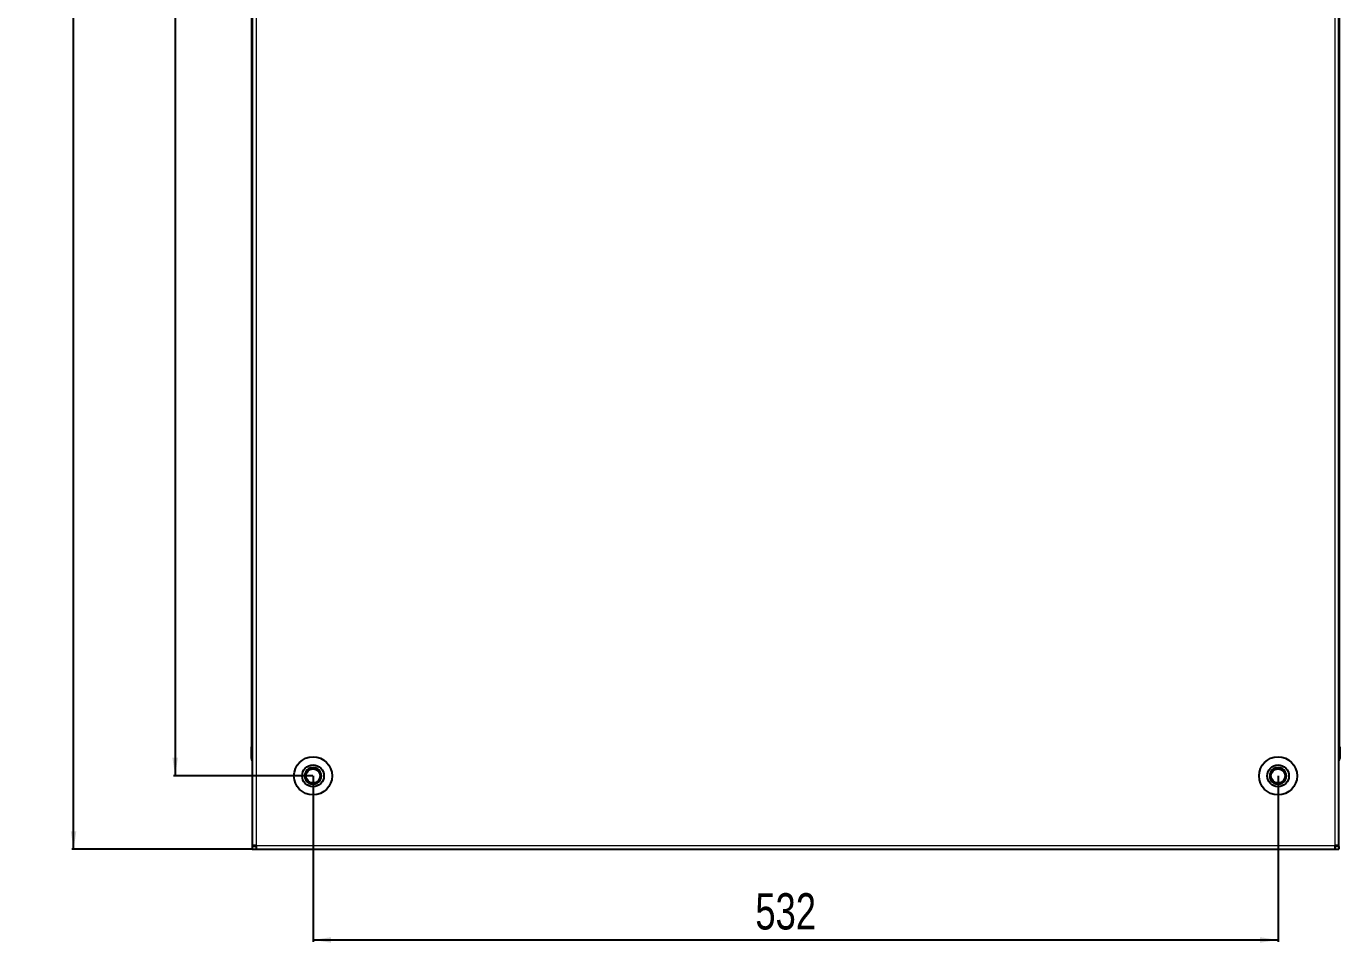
# Model space of a CAD drawing. Header units: millimetres. Extents: x 877 to 2763, y 126 to 1887.
# Drawn here: x 877 to 1601, y 497 to 1003 of the extents above; entities that cross this region are included whole.
import ezdxf

# ---------------------------------------------------------------- set-up
doc = ezdxf.new("R2010")
doc.units = ezdxf.units.MM
doc.layers.add('FORMAT', color=7, linetype='Continuous')
doc.styles.add('SLDTEXTSTYLE0', font='TXT', dxfattribs={"width": 0.75})
doc.dimstyles.new('SLDDIMSTYLE0', dxfattribs={"dimtxt": 20, "dimasz": 10, "dimexe": 0, "dimexo": 0.0625, "dimgap": 5, "dimtad": 2, "dimdec": 1, "dimrnd": 1e-09, "dimzin": 12, "dimdsep": 46, "dimtxsty": 'SLDTEXTSTYLE0', "dimsah": 1, "dimcen": 0.09, "dimadec": 0, "dimazin": 3, "dimtfac": 1, "dimtofl": 0, "dimtmove": 0, "dimatfit": 3, "dimfxl": 0, "dimfrac": 2, "dimtolj": 1, "dimtzin": 12, "dimarcsym": 0})

# ---------------------------------------------------------------- blocks, each defined once
blk = doc.blocks.new('_D')
at = {"layer": 'FORMAT'}
for p, q in [((1001.16, 1747.66), (901.67, 1747.66)), ((902.67, 548.66), (902.67, 1747.66)), ((1001.16, 548.66), (901.67, 548.66))]:
    blk.add_line(p, q, dxfattribs=at)
for points in [[(902.67, 1747.66), (901.13, 1737.66), (904.21, 1737.66)], [(902.67, 548.66), (904.21, 558.66), (901.13, 558.66)]]:
    blk.add_solid(points, dxfattribs=at)
at = {"layer": 'FORMAT', "insert": (876.89, 1118.6), "char_height": 20, "attachment_point": 1, "rotation": 90, "style": 'SLDTEXTSTYLE0'}
blk.add_mtext('1199', dxfattribs=at)
blk = doc.blocks.new('_D_2')
at = {"layer": 'FORMAT'}
for p, q in [((1034.67, 589.15), (1034.67, 497.66)), ((1566.67, 589.15), (1566.67, 497.66)), ((1034.67, 498.66), (1566.67, 498.66))]:
    blk.add_line(p, q, dxfattribs=at)
for points in [[(1034.67, 498.66), (1044.67, 497.12), (1044.67, 500.2)], [(1566.67, 498.66), (1556.67, 500.2), (1556.67, 497.12)]]:
    blk.add_solid(points, dxfattribs=at)
at = {"layer": 'FORMAT', "insert": (1278.51, 524.44), "char_height": 20, "attachment_point": 1, "style": 'SLDTEXTSTYLE0'}
blk.add_mtext('532', dxfattribs=at)
blk = doc.blocks.new('_D_4')
at = {"layer": 'FORMAT'}
for p, q in [((1034.66, 1707.16), (957.67, 1707.16)), ((958.67, 1707.16), (958.67, 589.16)), ((1034.66, 589.16), (957.67, 589.16))]:
    blk.add_line(p, q, dxfattribs=at)
for points in [[(958.67, 1707.16), (957.13, 1697.16), (960.21, 1697.16)], [(958.67, 589.16), (960.21, 599.16), (957.13, 599.16)]]:
    blk.add_solid(points, dxfattribs=at)
at = {"layer": 'FORMAT', "insert": (932.89, 1118.6), "char_height": 20, "attachment_point": 1, "rotation": 90, "style": 'SLDTEXTSTYLE0'}
blk.add_mtext('1118', dxfattribs=at)

msp = doc.modelspace()

# ---------------------------------------------------------------- linework, layer by layer
at = {"color": 7, "linetype": 'Continuous', "lineweight": 25}
for p, q in [((1001.17, 1745.56), (1001.17, 550.76)), ((1600.17, 550.76), (1600.17, 1745.56)), ((1000.82, 1691.16), (1000.82, 605.16)), ((1600.52, 605.16), (1600.52, 1691.16)), ((1000.67, 598.66), (1000.67, 605.16)), ((1000.67, 605.16), (1000.67, 605.16)), ((1000.67, 605.16), (1000.67, 605.16)), ((1000.67, 605.16), (1000.67, 598.66)), ((1001.17, 605.16), (1000.67, 605.16)), ((1600.17, 605.16), (1600.67, 605.16)), ((1600.67, 605.16), (1600.67, 605.16)), ((1600.67, 598.66), (1600.67, 605.16)), ((1600.67, 605.16), (1600.67, 598.66)), ((1001.17, 597.34), (1001.17, 597.34)), ((1003.27, 550.76), (1001.17, 550.76)), ((1001.17, 550.76), (1001.17, 550.16)), ((1003.27, 550.76), (1003.27, 548.66)), ((1598.07, 548.66), (1598.07, 550.76)), ((1600.17, 550.76), (1598.07, 550.76)), ((1600.17, 550.16), (1600.17, 550.76)), ((1001.17, 550.16), (1001.17, 548.66)), ((1003.27, 550.16), (1001.17, 550.16)), ((1001.17, 548.66), (1003.27, 548.66)), ((1003.27, 548.66), (1598.07, 548.66)), ((1600.17, 550.16), (1598.07, 550.16)), ((1598.07, 548.66), (1600.17, 548.66)), ((1600.17, 550.16), (1600.17, 548.66))]:
    msp.add_line(p, q, dxfattribs=at)
at = {"color": 8, "linetype": 'Continuous', "lineweight": 18}
for p, q in [((1003.27, 1745.56), (1003.27, 550.76)), ((1598.07, 550.76), (1598.07, 1745.56)), ((1001.17, 598.66), (1000.67, 598.66)), ((1600.17, 598.66), (1600.67, 598.66)), ((1003.27, 550.76), (1598.07, 550.76))]:
    msp.add_line(p, q, dxfattribs=at)
at = {"color": 7, "linetype": 'Continuous', "lineweight": 25}
for centre, radius in [((1034.67, 589.16), 10.5), ((1034.67, 589.16), 6), ((1566.67, 589.16), 10.5), ((1566.67, 589.16), 6), ((1034.67, 589.16), 3.9), ((1566.67, 589.16), 3.9)]:
    msp.add_circle(centre, radius, dxfattribs=at)
for centre, radius, start, end in [((1002.67, 598.66), 2, 180, 221.40962), ((1002.67, 598.66), 2, 180, 221.40962), ((1034.67, 589.16), 4.62, 60, 120), ((1566.67, 589.16), 4.62, 60, 120), ((1598.67, 598.66), 2, 318.57492, 360), ((1598.67, 598.66), 2, 318.59038, 0), ((1034.67, 589.16), 4.62, 120, 180), ((1034.67, 589.16), 4.62, 180, 240), ((1034.67, 589.16), 4.62, 360, 60), ((1034.67, 589.16), 4.62, 300, 360), ((1566.67, 589.16), 4.62, 120, 180), ((1566.67, 589.16), 4.62, 180, 240), ((1566.67, 589.16), 4.62, 0, 60), ((1566.67, 589.16), 4.62, 300, 0), ((1034.67, 589.16), 4.62, 240, 300), ((1566.67, 589.16), 4.62, 240, 300)]:
    msp.add_arc(centre, radius, start, end, dxfattribs=at)
for points, knots in [([(1030.05, 589.16), (1030.38, 589.73), (1030.95, 590.71), (1031.77, 592.14), (1032.18, 592.84), (1032.36, 593.16)], [0, 0, 0, 0, 0.439131, 0.751378, 1, 1, 1, 1]), ([(1032.36, 585.16), (1032.03, 585.73), (1031.47, 586.71), (1030.64, 588.14), (1030.23, 588.84), (1030.05, 589.16)], [0, 0, 0, 0, 0.439131, 0.751378, 1, 1, 1, 1]), ([(1032.36, 593.16), (1032.56, 593.16), (1033.27, 593.16), (1034.58, 593.16), (1035.97, 593.16), (1036.71, 593.16), (1036.98, 593.16)], [0, 0, 0, 0, 0.139329, 0.48527, 0.816356, 1, 1, 1, 1]), ([(1036.98, 593.16), (1037.31, 592.59), (1037.88, 591.61), (1038.7, 590.18), (1039.11, 589.47), (1039.29, 589.16)], [0, 0, 0, 0, 0.439131, 0.751378, 1, 1, 1, 1]), ([(1039.29, 589.16), (1038.96, 588.59), (1038.39, 587.61), (1037.57, 586.18), (1037.16, 585.47), (1036.98, 585.16)], [0, 0, 0, 0, 0.439131, 0.751378, 1, 1, 1, 1]), ([(1562.05, 589.16), (1562.38, 589.73), (1562.95, 590.71), (1563.77, 592.14), (1564.18, 592.84), (1564.36, 593.16)], [0, 0, 0, 0, 0.439131, 0.751378, 1, 1, 1, 1]), ([(1564.36, 585.16), (1564.03, 585.73), (1563.47, 586.71), (1562.64, 588.14), (1562.23, 588.84), (1562.05, 589.16)], [0, 0, 0, 0, 0.439131, 0.751378, 1, 1, 1, 1]), ([(1564.36, 593.16), (1564.56, 593.16), (1565.27, 593.16), (1566.58, 593.16), (1567.97, 593.16), (1568.71, 593.16), (1568.98, 593.16)], [0, 0, 0, 0, 0.139329, 0.48527, 0.816356, 1, 1, 1, 1]), ([(1568.98, 593.16), (1569.31, 592.59), (1569.88, 591.61), (1570.7, 590.18), (1571.11, 589.47), (1571.29, 589.16)], [0, 0, 0, 0, 0.439131, 0.751378, 1, 1, 1, 1]), ([(1571.29, 589.16), (1570.96, 588.59), (1570.39, 587.61), (1569.57, 586.18), (1569.16, 585.47), (1568.98, 585.16)], [0, 0, 0, 0, 0.439131, 0.751378, 1, 1, 1, 1]), ([(1036.98, 585.16), (1036.71, 585.16), (1035.97, 585.16), (1034.58, 585.16), (1033.27, 585.16), (1032.56, 585.16), (1032.36, 585.16)], [0, 0, 0, 0, 0.183644, 0.51473, 0.860671, 1, 1, 1, 1]), ([(1568.98, 585.16), (1568.71, 585.16), (1567.97, 585.16), (1566.58, 585.16), (1565.27, 585.16), (1564.56, 585.16), (1564.36, 585.16)], [0, 0, 0, 0, 0.183644, 0.51473, 0.860671, 1, 1, 1, 1])]:
    msp.add_open_spline(points, degree=3, knots=knots, dxfattribs=at)

# ---------------------------------------------------------------- dimensions: what is measured, and where the dimension line sits
at = {"layer": 'FORMAT'}
for base, p1, p2, angle, picture, middle in [((902.67, 1747.66), (1001.17, 548.66), (1001.17, 1747.66), 90, '_D', (902.67, 1148.16)), ((958.67, 589.16), (1034.67, 1707.16), (1034.67, 589.16), 90, '_D_4', (958.67, 1148.16)), ((1566.67, 498.66), (1034.67, 589.16), (1566.67, 589.16), 0, '_D_2', (1300.67, 498.66))]:
    dim = msp.add_linear_dim(base=base, p1=p1, p2=p2, angle=angle, dimstyle='SLDDIMSTYLE0', dxfattribs=at)
    dim.commit()
    dim.dimension.update_dxf_attribs({"geometry": picture, "text_midpoint": middle, "dimtype": 160})

doc.saveas('drawing.dxf')
